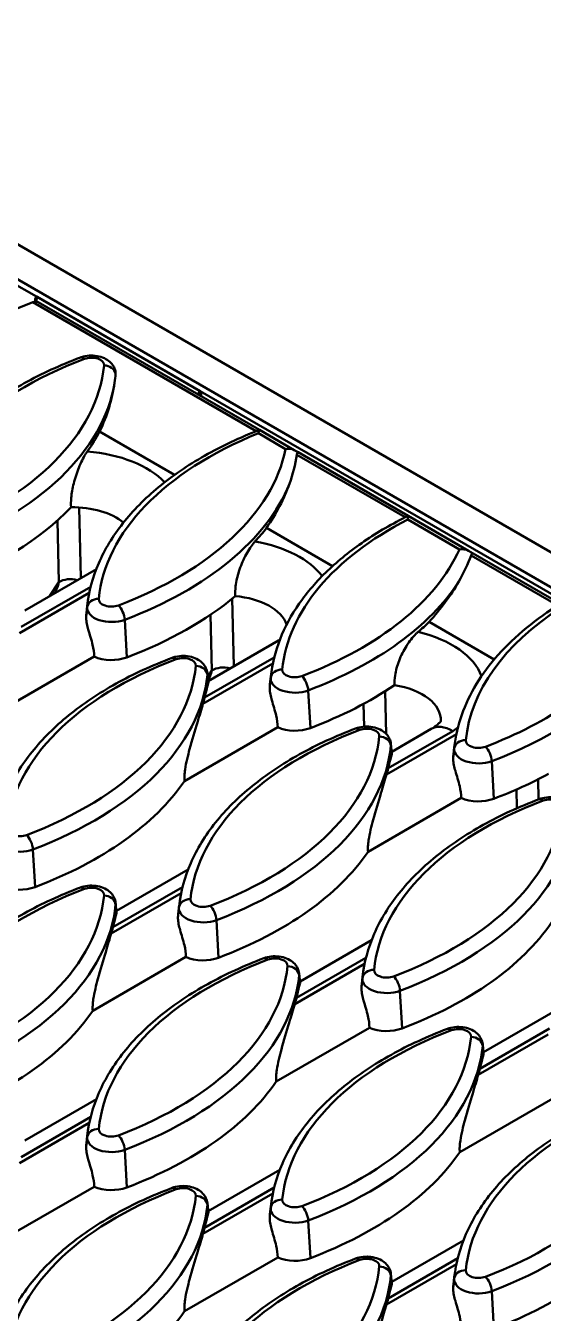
# Model space of a CAD drawing. Header units: millimetres. Extents: x 0 to 2219, y -32 to 1188.
# Drawn here: x 128.3 to 154.9, y 251.3 to 317.5 of the extents above; entities that cross this region are included whole.
import ezdxf

# ---------------------------------------------------------------- set-up
doc = ezdxf.new("R2010")
doc.units = ezdxf.units.MM
doc.header["$LTSCALE"] = 2
doc.layers.add('Sichtbar (ISO)', color=7, linetype='Continuous', lineweight=50)
doc.layers.add('Sichtbar schmal (ISO)', color=7, linetype='Continuous', lineweight=50)

msp = doc.modelspace()

# ---------------------------------------------------------------- linework, layer by layer
at = {"layer": 'Sichtbar (ISO)'}
for p, q in [((249.8683, 235.802), (108.4469, 317.4516)), ((128.854, 303.5467), (137.2544, 298.6967)), ((137.2199, 298.7125), (128.8815, 303.5267)), ((128.6677, 303.2561), (126.4934, 302.3941)), ((128.788, 303.4072), (128.7669, 303.2837)), ((128.9407, 303.2592), (140.3032, 296.699)), ((135.9471, 294.3892), (132.098, 296.6115)), ((142.0966, 295.6636), (140.3032, 296.699)), ((142.2953, 295.5489), (142.0966, 295.6636)), ((142.2953, 295.5489), (147.945, 292.287)), ((151.0535, 290.4923), (147.945, 292.287)), ((144.0621, 289.704), (140.6685, 291.6633)), ((151.2881, 290.3569), (151.0535, 290.4923)), ((151.2881, 290.3569), (155.7662, 287.7715)), ((128.2495, 287.4337), (131.9286, 289.5579)), ((131.4637, 287.664), (131.4219, 287.2751)), ((152.3637, 284.9111), (149.0224, 286.8402)), ((137.6776, 283.8049), (141.2804, 285.8849)), ((127.0287, 282.2941), (131.8175, 285.0589)), ((137.6343, 284.208), (137.6847, 283.7389)), ((140.8917, 284.0352), (140.85, 283.6462)), ((136.4568, 278.6653), (141.2456, 281.4301)), ((147.1057, 280.176), (149.1371, 281.3489)), ((147.0624, 280.5791), (147.1128, 280.11)), ((150.3198, 280.4063), (150.2781, 280.0173)), ((145.8849, 275.0364), (150.6737, 277.8012)), ((132.9635, 272.011), (136.6427, 274.1352)), ((132.9203, 272.4141), (132.9706, 271.945)), ((136.1777, 272.2413), (136.1359, 271.8524)), ((142.3916, 268.3822), (146.0708, 270.5063)), ((131.7428, 266.8714), (136.5315, 269.6362)), ((142.3483, 268.7853), (142.3987, 268.3162)), ((145.6058, 268.6124), (145.564, 268.2235)), ((151.8197, 264.7533), (155.4988, 266.8774)), ((141.1709, 263.2426), (145.9596, 266.0073)), ((151.7764, 265.1564), (151.8268, 264.6873)), ((128.2495, 260.2172), (131.9286, 262.3413)), ((150.599, 259.6137), (155.3877, 262.3785)), ((131.4637, 260.4475), (131.4219, 260.0585)), ((137.6776, 256.5883), (141.3567, 258.7125)), ((127.0287, 255.0776), (131.8175, 257.8424)), ((137.6343, 256.9914), (137.6847, 256.5223)), ((140.8917, 256.8186), (140.85, 256.4296)), ((147.1057, 252.9594), (150.7848, 255.0836)), ((136.4568, 251.4487), (141.2456, 254.2135)), ((147.0624, 253.3625), (147.1128, 252.8935)), ((150.3198, 253.1897), (150.2781, 252.8008))]:
    msp.add_line(p, q, dxfattribs=at)
for centre, major_axis, ratio, start_param, end_param in [((128.9201, 302.9928), (-0.0601, 0.5551), 0.2405103, 0.0454619, 0.7021953), ((129.0264, 303.6148), (-0.2027, -0.0086), 0.5916926, 0.5303646, 0.7499196), ((128.669, 302.9542), (0.3175, 0.2669), 0.6322501, 0.225603, 1.0859286), ((112.9713, 299.3503), (-19.953, -1.4045), 0.6188024, 2.8061042, 3.0096865), ((137.3724, 298.7962), (-0.2083, -0.0079), 0.5609323, 0.7280661, 0.9476211), ((137.1884, 298.2191), (0.0141, 0.5142), 0.2834134, 5.114808, 5.9113908), ((113.0641, 299.9837), (19.91, 0), 0.5773503, 5.89143, 5.9854441), ((127.8456, 295.818), (14.4333, 1.1495), 0.688854, 5.978372, 6.1289487), ((122.3995, 295.8577), (-19.9384, -1.4035), 0.6188024, 2.6837761, 2.8725077), ((113.0641, 298.3507), (-20.085, 0), 0.5773503, 2.1505075, 2.6352507), ((130.7117, 290.8799), (3.2, 0), 0.5773503, 0.6152651, 1.5966882), ((122.4922, 296.3548), (-19.91, 0), 0.5773503, 2.6535477, 2.7211887), ((138.5938, 291.4542), (12.9143, 2.3285), 0.6955785, 5.7517842, 5.9004544), ((131.8276, 292.365), (-19.9238, -1.4024), 0.6188024, 2.5668764, 2.7461181), ((122.4922, 294.7218), (-20.085, 0), 0.5773503, 2.1505075, 2.5410656), ((138.5684, 286.3438), (3.2, 0), 0.5773503, 0.1980753, 1.4156219), ((131.9202, 292.7259), (-19.91, 0), 0.5773503, 2.5508831, 2.604055), ((132.7028, 285.7183), (-1.445, 0), 0.5773503, 0.9113221, 2.1505075), ((117.7781, 284.561), (19.91, 0), 0.5773503, 6.1148977, 6.1429316), ((131.9202, 291.0929), (-20.085, 0), 0.5773503, 2.1505075, 2.4383975), ((146.4252, 281.8077), (3.2, 0), 0.5773503, 6.2481417, 7.5963063), ((142.1309, 282.0894), (-1.445, 0), 0.5773503, 0.9113221, 2.1505075), ((127.2062, 280.9321), (19.91, 0), 0.5773503, 6.1148977, 6.1429316), ((141.3483, 287.4641), (-20.085, 0), 0.5773503, 2.1505075, 2.3293755), ((117.7781, 282.928), (20.085, 0), 0.5773503, 5.2921002, 5.9067594), ((151.559, 278.4605), (-1.445, 0), 0.5773503, 0.9113221, 2.1505075), ((127.2062, 279.2991), (20.085, 0), 0.5773503, 5.2921002, 5.9067594), ((127.9888, 273.9244), (-1.445, 0), 0.5773503, 0.9113221, 2.1505075), ((113.0641, 272.7671), (19.91, 0), 0.5773503, 6.1148977, 6.1429316), ((136.6343, 275.6702), (20.085, 0), 0.5773503, 5.2921002, 5.9067594), ((137.4169, 270.2955), (-1.445, 0), 0.5773503, 0.9113221, 2.1505075), ((122.4922, 269.1382), (19.91, 0), 0.5773503, 6.1148977, 6.1429316), ((113.0641, 271.1341), (20.085, 0), 0.5773503, 5.2921002, 5.9067594), ((146.845, 266.6667), (-1.445, 0), 0.5773503, 0.9113221, 2.1505075), ((131.9202, 265.5094), (19.91, 0), 0.5773503, 6.1148977, 6.1429316), ((122.4922, 267.5053), (20.085, 0), 0.5773503, 5.2921002, 5.9067594), ((131.9202, 263.8764), (20.085, 0), 0.5773503, 5.2921002, 5.9067594), ((132.7028, 258.5017), (-1.445, 0), 0.5773503, 0.9113221, 2.1505075), ((141.3483, 260.2475), (20.085, 0), 0.5773503, 5.2921002, 5.9067594), ((117.7781, 257.3444), (19.91, 0), 0.5773503, 6.1148977, 6.1429316), ((142.1309, 254.8728), (-1.445, 0), 0.5773503, 0.9113221, 2.1505075), ((127.2062, 253.7155), (19.91, 0), 0.5773503, 6.1148977, 6.1429316), ((117.7781, 255.7114), (20.085, 0), 0.5773503, 5.3071144, 5.9067594)]:
    msp.add_ellipse(centre, major_axis=major_axis, ratio=ratio, start_param=start_param, end_param=end_param, dxfattribs=at)
for points, knots in [([(131.1064, 300.4187), (130.0816, 300.0313), (129.1166, 299.5878), (127.3383, 298.6011), (126.525, 298.0579), (125.0777, 296.886), (124.4438, 296.2573), (123.3802, 294.931), (122.9506, 294.2331), (122.3185, 292.7901), (122.1163, 292.045), (122.0356, 291.2929)], [2.93590568, 2.93590568, 2.93590568, 2.93590568, 3.12174204, 3.12174204, 3.30757839, 3.30757839, 3.49341475, 3.49341475, 3.67925111, 3.67925111, 3.86508746, 3.86508746, 3.86508746, 3.86508746]), ([(132.9056, 299.7205), (132.8852, 299.8126), (132.8495, 299.8978), (132.7533, 300.0596), (132.69, 300.1322), (132.535, 300.2715), (132.4402, 300.3304), (132.2203, 300.4343), (132.0931, 300.4718), (131.831, 300.5172), (131.6959, 300.5239), (131.4275, 300.5063), (131.2943, 300.482), (131.1454, 300.433), (131.1259, 300.4261), (131.1064, 300.4187)], [0.9123474, 0.9123474, 0.9123474, 0.9123474, 1.1161649, 1.1161649, 1.3564607, 1.3564607, 1.6704401, 1.6704401, 2.0649889, 2.0649889, 2.4697005, 2.4697005, 2.8744122, 2.8744122, 2.9359057, 2.9359057, 2.9359057, 2.9359057]), ([(132.9155, 299.5801), (132.9165, 299.5947), (132.9171, 299.609), (132.9165, 299.6543), (132.9122, 299.6872), (132.9045, 299.7203)], [0.677232322, 0.677232322, 0.677232322, 0.677232322, 0.69410003, 0.69410003, 0.731972268, 0.731972268, 0.731972268, 0.731972268]), ([(140.2989, 296.6994), (139.299, 296.3095), (138.3584, 295.8657), (136.6259, 294.8821), (135.834, 294.3424), (134.4254, 293.1808), (133.8087, 292.559), (132.7739, 291.2489), (132.3559, 290.5605), (131.7404, 289.1383), (131.5432, 288.4045), (131.4637, 287.664)], [2.95021188, 2.95021188, 2.95021188, 2.95021188, 3.133187, 3.133187, 3.31616211, 3.31616211, 3.49913723, 3.49913723, 3.68211235, 3.68211235, 3.86508746, 3.86508746, 3.86508746, 3.86508746]), ([(140.2526, 296.5254), (140.2526, 296.5259), (140.2527, 296.5265), (140.2594, 296.5699), (140.266, 296.6062), (140.2791, 296.6615), (140.2855, 296.6811), (140.2956, 296.6984), (140.2995, 296.7012), (140.3032, 296.699)], [-0.00071469, -0.00071469, -0.00071469, -0.00071469, 0, 0, 0.05614574, 0.05614574, 0.11035606, 0.11035606, 0.14665166, 0.14665166, 0.14665166, 0.14665166]), ([(131.4657, 295.5947), (131.4349, 295.5518), (131.404, 295.5054), (131.2529, 295.263), (131.1339, 295.0245), (130.9256, 294.5072), (130.8354, 294.2338), (130.7045, 293.7048), (130.6596, 293.4532), (130.6233, 293.0399), (130.6202, 292.8783), (130.6289, 292.7268)], [-2.65513622, -2.65513622, -2.65513622, -2.65513622, -2.59456927, -2.59456927, -2.3592991, -2.3592991, -2.14087091, -2.14087091, -1.94945056, -1.94945056, -1.81650424, -1.81650424, -1.81650424, -1.81650424]), ([(142.0966, 295.6636), (142.0497, 295.6907), (141.9963, 295.7099), (141.8946, 295.7299), (141.8483, 295.7338), (141.7529, 295.7326), (141.7038, 295.7274), (141.6539, 295.7175), (141.6531, 295.7173), (141.6524, 295.7172)], [0.37004796, 0.37004796, 0.37004796, 0.37004796, 0.42048226, 0.42048226, 0.4590929, 0.4590929, 0.49811289, 0.49811289, 0.49872151, 0.49872151, 0.49872151, 0.49872151]), ([(142.2293, 295.4264), (142.2298, 295.4297), (142.2303, 295.433), (142.2312, 295.4389), (142.2316, 295.4414), (142.2323, 295.4456), (142.2326, 295.4472), (142.2332, 295.4503), (142.2335, 295.4517), (142.2341, 295.4551), (142.2345, 295.457), (142.2357, 295.4628), (142.2366, 295.4668), (142.244, 295.4972), (142.2524, 295.5183), (142.2691, 295.5426), (142.2767, 295.5488), (142.288, 295.5514), (142.2919, 295.5509), (142.2953, 295.5489)], [-0.37723627, -0.37723627, -0.37723627, -0.37723627, -0.37317926, -0.37317926, -0.3699298, -0.3699298, -0.36785471, -0.36785471, -0.3659181, -0.3659181, -0.36339902, -0.36339902, -0.35792657, -0.35792657, -0.31960397, -0.31960397, -0.29070642, -0.29070642, -0.27414611, -0.27414611, -0.27414611, -0.27414611]), ([(147.9442, 292.2871), (147.1372, 291.8889), (146.3831, 291.4521), (144.9994, 290.51), (144.3698, 290.0047), (143.252, 288.9353), (142.7638, 288.3711), (141.9442, 287.1953), (141.6129, 286.5836), (141.1214, 285.328), (140.9614, 284.6841), (140.8917, 284.0352)], [3.06331948, 3.06331948, 3.06331948, 3.06331948, 3.22367308, 3.22367308, 3.38402667, 3.38402667, 3.54438027, 3.54438027, 3.70473387, 3.70473387, 3.86508746, 3.86508746, 3.86508746, 3.86508746]), ([(147.9251, 292.0956), (147.9251, 292.0962), (147.9251, 292.0968), (147.9276, 292.1453), (147.9302, 292.1859), (147.9356, 292.2471), (147.9383, 292.2688), (147.9424, 292.2851), (147.9437, 292.2878), (147.945, 292.287)], [-0.00075249, -0.00075249, -0.00075249, -0.00075249, 0, 0, 0.06249259, 0.06249259, 0.1222276, 0.1222276, 0.15329503, 0.15329503, 0.15329503, 0.15329503]), ([(140.0777, 290.9648), (140.047, 290.9314), (140.0162, 290.8957), (139.8427, 290.6823), (139.7018, 290.4623), (139.4508, 289.973), (139.3408, 289.7089), (139.1749, 289.1829), (139.1161, 288.9258), (139.0634, 288.4983), (139.056, 288.3288), (139.063, 288.1691)], [-2.63741723, -2.63741723, -2.63741723, -2.63741723, -2.5881975, -2.5881975, -2.360308, -2.360308, -2.14360209, -2.14360209, -1.94586347, -1.94586347, -1.80675823, -1.80675823, -1.80675823, -1.80675823]), ([(151.0535, 290.4923), (151.0077, 290.5188), (150.9561, 290.5387), (150.8522, 290.5637), (150.8009, 290.5703), (150.6948, 290.5735), (150.64, 290.57), (150.5844, 290.5615), (150.5836, 290.5613), (150.5828, 290.5612)], [0.37614005, 0.37614005, 0.37614005, 0.37614005, 0.42365803, 0.42365803, 0.46560045, 0.46560045, 0.50818732, 0.50818732, 0.50881868, 0.50881868, 0.50881868, 0.50881868]), ([(151.1786, 290.2595), (151.18, 290.2633), (151.1814, 290.2671), (151.1836, 290.2727), (151.1844, 290.2745), (151.1857, 290.2776), (151.1862, 290.2789), (151.1872, 290.2813), (151.1878, 290.2825), (151.1889, 290.2851), (151.1896, 290.2865), (151.1918, 290.2913), (151.1934, 290.2946), (151.2083, 290.3235), (151.2237, 290.3422), (151.2507, 290.3596), (151.2617, 290.3627), (151.2777, 290.3615), (151.2831, 290.3598), (151.2881, 290.3569)], [-0.369997275, -0.369997275, -0.369997275, -0.369997275, -0.365252961, -0.365252961, -0.362832211, -0.362832211, -0.361171136, -0.361171136, -0.359550138, -0.359550138, -0.357605871, -0.357605871, -0.352805524, -0.352805524, -0.314503403, -0.314503403, -0.288599258, -0.288599258, -0.273960631, -0.273960631, -0.273960631, -0.273960631]), ([(155.7662, 287.7715), (155.1389, 287.3843), (154.5557, 286.9707), (153.4887, 286.0967), (153.0049, 285.6363), (152.1468, 284.6752), (151.7726, 284.1745), (151.1434, 283.1408), (150.8884, 282.6077), (150.5066, 281.5197), (150.3798, 280.9648), (150.3198, 280.4063)], [3.17500796, 3.17500796, 3.17500796, 3.17500796, 3.31302386, 3.31302386, 3.45103976, 3.45103976, 3.58905566, 3.58905566, 3.72707156, 3.72707156, 3.86508746, 3.86508746, 3.86508746, 3.86508746]), ([(131.8175, 285.0589), (131.8142, 285.247), (131.7866, 285.4512), (131.6783, 285.923), (131.5872, 286.1936), (131.4885, 286.5437), (131.4615, 286.6479), (131.4217, 286.8505), (131.4095, 286.949), (131.4057, 287.0835), (131.4073, 287.1309), (131.4118, 287.1774)], [0.04336489, 0.04336489, 0.04336489, 0.04336489, 0.19996601, 0.19996601, 0.39993202, 0.39993202, 0.47560066, 0.47560066, 0.55126929, 0.55126929, 0.59299387, 0.59299387, 0.59299387, 0.59299387]), ([(131.4118, 287.1774), (131.4141, 287.2012), (131.4166, 287.2247), (131.42, 287.2571), (131.4209, 287.2661), (131.4219, 287.2751)], [0.709582647, 0.709582647, 0.709582647, 0.709582647, 0.73010989, 0.73010989, 0.738013886, 0.738013886, 0.738013886, 0.738013886]), ([(148.4564, 286.3238), (148.4199, 286.2924), (148.3834, 286.2587), (148.1774, 286.0565), (148.0106, 285.8456), (147.7135, 285.3725), (147.5832, 285.1155), (147.3851, 284.6004), (147.314, 284.3471), (147.2469, 283.9232), (147.2355, 283.7542), (147.2407, 283.5942)], [-2.63744717, -2.63744717, -2.63744717, -2.63744717, -2.58820798, -2.58820798, -2.36030601, -2.36030601, -2.14359689, -2.14359689, -1.94586937, -1.94586937, -1.80677467, -1.80677467, -1.80677467, -1.80677467]), ([(135.8204, 284.996), (134.7956, 284.6086), (133.8307, 284.1651), (132.0524, 283.1784), (131.239, 282.6352), (129.7918, 281.4633), (129.1579, 280.8346), (128.0943, 279.5083), (127.6647, 278.8104), (127.0325, 277.3674), (126.8304, 276.6223), (126.7496, 275.8702)], [2.93590568, 2.93590568, 2.93590568, 2.93590568, 3.12174204, 3.12174204, 3.30757839, 3.30757839, 3.49341475, 3.49341475, 3.67925111, 3.67925111, 3.86508746, 3.86508746, 3.86508746, 3.86508746]), ([(137.6343, 284.208), (137.6243, 284.3008), (137.5983, 284.39), (137.5203, 284.5586), (137.4662, 284.6355), (137.3317, 284.7828), (137.2482, 284.8466), (137.0492, 284.9649), (136.9312, 285.011), (136.6779, 285.0776), (136.5417, 285.0947), (136.27, 285.0973), (136.1346, 285.083), (135.9409, 285.0369), (135.8802, 285.0186), (135.8204, 284.996)], [0.8473015, 0.8473015, 0.8473015, 0.8473015, 1.0461813, 1.0461813, 1.2705319, 1.2705319, 1.5560441, 1.5560441, 1.9290652, 1.9290652, 2.3395873, 2.3395873, 2.7469542, 2.7469542, 2.9359057, 2.9359057, 2.9359057, 2.9359057]), ([(137.6798, 283.6999), (137.6774, 283.6918), (137.675, 283.6834), (137.6336, 283.538), (137.5832, 283.326), (137.5158, 283.049), (137.5044, 283.0024), (137.4926, 282.954)], [0.70958265, 0.70958265, 0.70958265, 0.70958265, 0.73010989, 0.73010989, 1.0546565, 1.0546565, 1.11670002, 1.11670002, 1.11670002, 1.11670002]), ([(140.8398, 283.5486), (140.8422, 283.5723), (140.8447, 283.5959), (140.8481, 283.6283), (140.849, 283.6372), (140.85, 283.6462)], [0.709582647, 0.709582647, 0.709582647, 0.709582647, 0.73010989, 0.73010989, 0.738013886, 0.738013886, 0.738013886, 0.738013886]), ([(141.2456, 281.4301), (141.2422, 281.6181), (141.2147, 281.8224), (141.1063, 282.2941), (141.0153, 282.5648), (140.9166, 282.9148), (140.8896, 283.019), (140.8498, 283.2216), (140.8376, 283.3201), (140.8338, 283.4547), (140.8354, 283.502), (140.8398, 283.5486)], [0.04336489, 0.04336489, 0.04336489, 0.04336489, 0.19996601, 0.19996601, 0.39993202, 0.39993202, 0.47560066, 0.47560066, 0.55126929, 0.55126929, 0.59299387, 0.59299387, 0.59299387, 0.59299387]), ([(137.4068, 282.6356), (137.3273, 282.3663), (137.231, 282.041), (136.9947, 281.2551), (136.8497, 280.7831), (136.6357, 279.9948), (136.5385, 279.6092), (136.4729, 279.1622), (136.4602, 279.0497), (136.4491, 278.8425), (136.45, 278.7472), (136.4568, 278.6653)], [-1.1741314, -1.1741314, -1.1741314, -1.1741314, -0.8282199, -0.8282199, -0.4165788, -0.4165788, -0.1554996, -0.1554996, -0.0777498, -0.0777498, -0.0059838, -0.0059838, -0.0059838, -0.0059838]), ([(149.1371, 281.3489), (149.241, 281.4088), (149.3287, 281.4683), (149.4698, 281.5774), (149.5231, 281.627), (149.5978, 281.7065), (149.6191, 281.7362), (149.6348, 281.7607), (149.6369, 281.7652), (149.6369, 281.7652)], [0, 0, 0, 0, 0.14416071, 0.14416071, 0.28832141, 0.28832141, 0.43248212, 0.43248212, 0.51332613, 0.51332613, 0.51332613, 0.51332613]), ([(145.2485, 281.3671), (144.2237, 280.9797), (143.2588, 280.5362), (141.4805, 279.5495), (140.6671, 279.0063), (139.2199, 277.8344), (138.5859, 277.2058), (137.5224, 275.8794), (137.0928, 275.1815), (136.4606, 273.7386), (136.2584, 272.9934), (136.1777, 272.2413)], [2.93590568, 2.93590568, 2.93590568, 2.93590568, 3.12174204, 3.12174204, 3.30757839, 3.30757839, 3.49341475, 3.49341475, 3.67925111, 3.67925111, 3.86508746, 3.86508746, 3.86508746, 3.86508746]), ([(147.0624, 280.5791), (147.0524, 280.6719), (147.0263, 280.7611), (146.9484, 280.9297), (146.8943, 281.0066), (146.7598, 281.154), (146.6763, 281.2178), (146.4773, 281.336), (146.3593, 281.3821), (146.106, 281.4487), (145.9698, 281.4658), (145.6981, 281.4684), (145.5627, 281.4541), (145.369, 281.408), (145.3083, 281.3897), (145.2485, 281.3671)], [0.8473015, 0.8473015, 0.8473015, 0.8473015, 1.0461813, 1.0461813, 1.2705319, 1.2705319, 1.5560441, 1.5560441, 1.9290652, 1.9290652, 2.3395873, 2.3395873, 2.7469542, 2.7469542, 2.9359057, 2.9359057, 2.9359057, 2.9359057]), ([(147.1079, 280.071), (147.1055, 280.0629), (147.1031, 280.0546), (147.0617, 279.9092), (147.0113, 279.6971), (146.9439, 279.4201), (146.9325, 279.3735), (146.9207, 279.3251)], [0.70958265, 0.70958265, 0.70958265, 0.70958265, 0.73010989, 0.73010989, 1.0546565, 1.0546565, 1.11670002, 1.11670002, 1.11670002, 1.11670002]), ([(150.6737, 277.8012), (150.6703, 277.9893), (150.6428, 278.1935), (150.5344, 278.6652), (150.4434, 278.9359), (150.3447, 279.286), (150.3177, 279.3902), (150.2779, 279.5927), (150.2656, 279.6912), (150.2619, 279.8258), (150.2635, 279.8732), (150.2679, 279.9197)], [0.04336489, 0.04336489, 0.04336489, 0.04336489, 0.19996601, 0.19996601, 0.39993202, 0.39993202, 0.47560066, 0.47560066, 0.55126929, 0.55126929, 0.59299387, 0.59299387, 0.59299387, 0.59299387]), ([(150.2679, 279.9197), (150.2703, 279.9434), (150.2727, 279.967), (150.2762, 279.9994), (150.2771, 280.0084), (150.2781, 280.0173)], [0.709582647, 0.709582647, 0.709582647, 0.709582647, 0.73010989, 0.73010989, 0.738013886, 0.738013886, 0.738013886, 0.738013886]), ([(146.8349, 279.0067), (146.7554, 278.7374), (146.6591, 278.4122), (146.4228, 277.6262), (146.2778, 277.1543), (146.0638, 276.3659), (145.9666, 275.9803), (145.901, 275.5333), (145.8883, 275.4208), (145.8772, 275.2136), (145.8781, 275.1183), (145.8849, 275.0364)], [-1.1741314, -1.1741314, -1.1741314, -1.1741314, -0.8282199, -0.8282199, -0.4165788, -0.4165788, -0.1554996, -0.1554996, -0.0777498, -0.0777498, -0.0059838, -0.0059838, -0.0059838, -0.0059838]), ([(154.6766, 277.7383), (153.6518, 277.3509), (152.6869, 276.9074), (150.9086, 275.9206), (150.0952, 275.3774), (148.648, 274.2056), (148.014, 273.5769), (146.9505, 272.2505), (146.5209, 271.5526), (145.8887, 270.1097), (145.6865, 269.3645), (145.6058, 268.6124)], [2.93590568, 2.93590568, 2.93590568, 2.93590568, 3.12174204, 3.12174204, 3.30757839, 3.30757839, 3.49341475, 3.49341475, 3.67925111, 3.67925111, 3.86508746, 3.86508746, 3.86508746, 3.86508746]), ([(156.4905, 276.9502), (156.4805, 277.043), (156.4544, 277.1322), (156.3765, 277.3009), (156.3224, 277.3777), (156.1879, 277.5251), (156.1044, 277.5889), (155.9054, 277.7072), (155.7874, 277.7532), (155.534, 277.8198), (155.3979, 277.837), (155.1262, 277.8396), (154.9908, 277.8252), (154.7971, 277.7792), (154.7364, 277.7609), (154.6766, 277.7383)], [0.8473015, 0.8473015, 0.8473015, 0.8473015, 1.0461813, 1.0461813, 1.2705319, 1.2705319, 1.5560441, 1.5560441, 1.9290652, 1.9290652, 2.3395873, 2.3395873, 2.7469542, 2.7469542, 2.9359057, 2.9359057, 2.9359057, 2.9359057]), ([(131.1064, 273.2022), (130.0816, 272.8148), (129.1166, 272.3713), (127.3383, 271.3845), (126.525, 270.8413), (125.0777, 269.6695), (124.4438, 269.0408), (123.3802, 267.7144), (122.9506, 267.0165), (122.3185, 265.5736), (122.1163, 264.8284), (122.0356, 264.0763)], [2.93590568, 2.93590568, 2.93590568, 2.93590568, 3.12174204, 3.12174204, 3.30757839, 3.30757839, 3.49341475, 3.49341475, 3.67925111, 3.67925111, 3.86508746, 3.86508746, 3.86508746, 3.86508746]), ([(132.9203, 272.4141), (132.9103, 272.507), (132.8842, 272.5962), (132.8063, 272.7648), (132.7522, 272.8417), (132.6177, 272.989), (132.5341, 273.0528), (132.3352, 273.1711), (132.2172, 273.2171), (131.9638, 273.2837), (131.8276, 273.3009), (131.556, 273.3035), (131.4205, 273.2891), (131.2269, 273.2431), (131.1662, 273.2248), (131.1064, 273.2022)], [0.8473015, 0.8473015, 0.8473015, 0.8473015, 1.0461813, 1.0461813, 1.2705319, 1.2705319, 1.5560441, 1.5560441, 1.9290652, 1.9290652, 2.3395873, 2.3395873, 2.7469542, 2.7469542, 2.9359057, 2.9359057, 2.9359057, 2.9359057]), ([(132.9658, 271.906), (132.9634, 271.898), (132.961, 271.8896), (132.9195, 271.7442), (132.8692, 271.5322), (132.8017, 271.2551), (132.7904, 271.2086), (132.7786, 271.1602)], [0.70958265, 0.70958265, 0.70958265, 0.70958265, 0.73010989, 0.73010989, 1.0546565, 1.0546565, 1.11670002, 1.11670002, 1.11670002, 1.11670002]), ([(136.5315, 269.6362), (136.5282, 269.8243), (136.5007, 270.0285), (136.3923, 270.5003), (136.3012, 270.7709), (136.2026, 271.121), (136.1755, 271.2252), (136.1358, 271.4278), (136.1235, 271.5262), (136.1198, 271.6608), (136.1214, 271.7082), (136.1258, 271.7547)], [0.04336489, 0.04336489, 0.04336489, 0.04336489, 0.19996601, 0.19996601, 0.39993202, 0.39993202, 0.47560066, 0.47560066, 0.55126929, 0.55126929, 0.59299387, 0.59299387, 0.59299387, 0.59299387]), ([(136.1258, 271.7547), (136.1282, 271.7784), (136.1306, 271.802), (136.134, 271.8344), (136.135, 271.8434), (136.1359, 271.8524)], [0.709582647, 0.709582647, 0.709582647, 0.709582647, 0.73010989, 0.73010989, 0.738013886, 0.738013886, 0.738013886, 0.738013886]), ([(132.6928, 270.8418), (132.6133, 270.5724), (132.5169, 270.2472), (132.2807, 269.4613), (132.1357, 268.9893), (131.9216, 268.201), (131.8244, 267.8154), (131.7589, 267.3684), (131.7461, 267.2559), (131.7351, 267.0486), (131.736, 266.9533), (131.7428, 266.8714)], [-1.1741314, -1.1741314, -1.1741314, -1.1741314, -0.8282199, -0.8282199, -0.4165788, -0.4165788, -0.1554996, -0.1554996, -0.0777498, -0.0777498, -0.0059838, -0.0059838, -0.0059838, -0.0059838]), ([(140.5345, 269.5733), (139.5097, 269.1859), (138.5447, 268.7424), (136.7664, 267.7557), (135.9531, 267.2124), (134.5058, 266.0406), (133.8719, 265.4119), (132.8083, 264.0855), (132.3787, 263.3877), (131.7466, 261.9447), (131.5444, 261.1996), (131.4637, 260.4475)], [2.93590568, 2.93590568, 2.93590568, 2.93590568, 3.12174204, 3.12174204, 3.30757839, 3.30757839, 3.49341475, 3.49341475, 3.67925111, 3.67925111, 3.86508746, 3.86508746, 3.86508746, 3.86508746]), ([(142.3483, 268.7853), (142.3384, 268.8781), (142.3123, 268.9673), (142.2344, 269.1359), (142.1803, 269.2128), (142.0458, 269.3601), (141.9622, 269.4239), (141.7633, 269.5422), (141.6453, 269.5883), (141.3919, 269.6548), (141.2557, 269.672), (140.984, 269.6746), (140.8486, 269.6603), (140.655, 269.6142), (140.5943, 269.5959), (140.5345, 269.5733)], [0.8473015, 0.8473015, 0.8473015, 0.8473015, 1.0461813, 1.0461813, 1.2705319, 1.2705319, 1.5560441, 1.5560441, 1.9290652, 1.9290652, 2.3395873, 2.3395873, 2.7469542, 2.7469542, 2.9359057, 2.9359057, 2.9359057, 2.9359057]), ([(142.3939, 268.2771), (142.3915, 268.2691), (142.3891, 268.2607), (142.3476, 268.1153), (142.2973, 267.9033), (142.2298, 267.6262), (142.2185, 267.5797), (142.2066, 267.5313)], [0.70958265, 0.70958265, 0.70958265, 0.70958265, 0.73010989, 0.73010989, 1.0546565, 1.0546565, 1.11670002, 1.11670002, 1.11670002, 1.11670002]), ([(145.9596, 266.0073), (145.9563, 266.1954), (145.9287, 266.3996), (145.8204, 266.8714), (145.7293, 267.1421), (145.6307, 267.4921), (145.6036, 267.5963), (145.5639, 267.7989), (145.5516, 267.8974), (145.5478, 268.032), (145.5494, 268.0793), (145.5539, 268.1259)], [0.04336489, 0.04336489, 0.04336489, 0.04336489, 0.19996601, 0.19996601, 0.39993202, 0.39993202, 0.47560066, 0.47560066, 0.55126929, 0.55126929, 0.59299387, 0.59299387, 0.59299387, 0.59299387]), ([(145.5539, 268.1259), (145.5563, 268.1496), (145.5587, 268.1731), (145.5621, 268.2055), (145.5631, 268.2145), (145.564, 268.2235)], [0.709582647, 0.709582647, 0.709582647, 0.709582647, 0.73010989, 0.73010989, 0.738013886, 0.738013886, 0.738013886, 0.738013886]), ([(142.1209, 267.2129), (142.0414, 266.9436), (141.945, 266.6183), (141.7087, 265.8324), (141.5637, 265.3604), (141.3497, 264.5721), (141.2525, 264.1865), (141.187, 263.7395), (141.1742, 263.627), (141.1632, 263.4197), (141.1641, 263.3245), (141.1709, 263.2426)], [-1.1741314, -1.1741314, -1.1741314, -1.1741314, -0.8282199, -0.8282199, -0.4165788, -0.4165788, -0.1554996, -0.1554996, -0.0777498, -0.0777498, -0.0059838, -0.0059838, -0.0059838, -0.0059838]), ([(149.9626, 265.9444), (148.9378, 265.557), (147.9728, 265.1135), (146.1945, 264.1268), (145.3811, 263.5836), (143.9339, 262.4117), (143.3, 261.783), (142.2364, 260.4567), (141.8068, 259.7588), (141.1747, 258.3158), (140.9725, 257.5707), (140.8917, 256.8186)], [2.93590568, 2.93590568, 2.93590568, 2.93590568, 3.12174204, 3.12174204, 3.30757839, 3.30757839, 3.49341475, 3.49341475, 3.67925111, 3.67925111, 3.86508746, 3.86508746, 3.86508746, 3.86508746]), ([(151.7764, 265.1564), (151.7665, 265.2492), (151.7404, 265.3384), (151.6624, 265.507), (151.6084, 265.5839), (151.4738, 265.7312), (151.3903, 265.795), (151.1914, 265.9133), (151.0734, 265.9594), (150.82, 266.026), (150.6838, 266.0431), (150.4121, 266.0457), (150.2767, 266.0314), (150.0831, 265.9853), (150.0224, 265.967), (149.9626, 265.9444)], [0.8473015, 0.8473015, 0.8473015, 0.8473015, 1.0461813, 1.0461813, 1.2705319, 1.2705319, 1.5560441, 1.5560441, 1.9290652, 1.9290652, 2.3395873, 2.3395873, 2.7469542, 2.7469542, 2.9359057, 2.9359057, 2.9359057, 2.9359057]), ([(151.822, 264.6483), (151.8196, 264.6402), (151.8172, 264.6319), (151.7757, 264.4864), (151.7253, 264.2744), (151.6579, 263.9974), (151.6465, 263.9508), (151.6347, 263.9024)], [0.70958265, 0.70958265, 0.70958265, 0.70958265, 0.73010989, 0.73010989, 1.0546565, 1.0546565, 1.11670002, 1.11670002, 1.11670002, 1.11670002]), ([(151.549, 263.584), (151.4695, 263.3147), (151.3731, 262.9894), (151.1368, 262.2035), (150.9918, 261.7315), (150.7778, 260.9432), (150.6806, 260.5576), (150.6151, 260.1106), (150.6023, 259.9981), (150.5912, 259.7909), (150.5922, 259.6956), (150.599, 259.6137)], [-1.1741314, -1.1741314, -1.1741314, -1.1741314, -0.8282199, -0.8282199, -0.4165788, -0.4165788, -0.1554996, -0.1554996, -0.0777498, -0.0777498, -0.0059838, -0.0059838, -0.0059838, -0.0059838]), ([(159.3907, 262.3155), (158.3659, 261.9281), (157.4009, 261.4847), (155.6226, 260.4979), (154.8092, 259.9547), (153.362, 258.7828), (152.7281, 258.1542), (151.6645, 256.8278), (151.2349, 256.1299), (150.6028, 254.687), (150.4006, 253.9418), (150.3198, 253.1897)], [2.93590568, 2.93590568, 2.93590568, 2.93590568, 3.12174204, 3.12174204, 3.30757839, 3.30757839, 3.49341475, 3.49341475, 3.67925111, 3.67925111, 3.86508746, 3.86508746, 3.86508746, 3.86508746]), ([(131.8175, 257.8424), (131.8142, 258.0305), (131.7866, 258.2347), (131.6783, 258.7064), (131.5872, 258.9771), (131.4885, 259.3272), (131.4615, 259.4314), (131.4217, 259.6339), (131.4095, 259.7324), (131.4057, 259.867), (131.4073, 259.9144), (131.4118, 259.9609)], [0.04336489, 0.04336489, 0.04336489, 0.04336489, 0.19996601, 0.19996601, 0.39993202, 0.39993202, 0.47560066, 0.47560066, 0.55126929, 0.55126929, 0.59299387, 0.59299387, 0.59299387, 0.59299387]), ([(131.4118, 259.9609), (131.4141, 259.9846), (131.4166, 260.0082), (131.42, 260.0406), (131.4209, 260.0496), (131.4219, 260.0585)], [0.709582647, 0.709582647, 0.709582647, 0.709582647, 0.73010989, 0.73010989, 0.738013886, 0.738013886, 0.738013886, 0.738013886]), ([(137.6343, 256.9914), (137.6243, 257.0842), (137.5983, 257.1734), (137.5203, 257.3421), (137.4662, 257.4189), (137.3317, 257.5663), (137.2482, 257.6301), (137.0492, 257.7484), (136.9312, 257.7944), (136.6779, 257.861), (136.5417, 257.8782), (136.27, 257.8808), (136.1346, 257.8664), (135.9409, 257.8204), (135.8802, 257.802), (135.8204, 257.7795)], [0.8473015, 0.8473015, 0.8473015, 0.8473015, 1.0461813, 1.0461813, 1.2705319, 1.2705319, 1.5560441, 1.5560441, 1.9290652, 1.9290652, 2.3395873, 2.3395873, 2.7469542, 2.7469542, 2.9359057, 2.9359057, 2.9359057, 2.9359057]), ([(135.8204, 257.7795), (134.7956, 257.3921), (133.8307, 256.9486), (132.0524, 255.9618), (131.239, 255.4186), (129.7918, 254.2467), (129.1579, 253.6181), (128.0943, 252.2917), (127.6647, 251.5938), (127.0325, 250.1509), (126.8304, 249.4057), (126.7496, 248.6536)], [2.93590568, 2.93590568, 2.93590568, 2.93590568, 3.12174204, 3.12174204, 3.30757839, 3.30757839, 3.49341475, 3.49341475, 3.67925111, 3.67925111, 3.86508746, 3.86508746, 3.86508746, 3.86508746]), ([(137.6798, 256.4833), (137.6774, 256.4752), (137.675, 256.4669), (137.6336, 256.3215), (137.5832, 256.1095), (137.5158, 255.8324), (137.5044, 255.7859), (137.4926, 255.7375)], [0.70958265, 0.70958265, 0.70958265, 0.70958265, 0.73010989, 0.73010989, 1.0546565, 1.0546565, 1.11670002, 1.11670002, 1.11670002, 1.11670002]), ([(141.2456, 254.2135), (141.2422, 254.4016), (141.2147, 254.6058), (141.1063, 255.0776), (141.0153, 255.3482), (140.9166, 255.6983), (140.8896, 255.8025), (140.8498, 256.0051), (140.8376, 256.1035), (140.8338, 256.2381), (140.8354, 256.2855), (140.8398, 256.332)], [0.04336489, 0.04336489, 0.04336489, 0.04336489, 0.19996601, 0.19996601, 0.39993202, 0.39993202, 0.47560066, 0.47560066, 0.55126929, 0.55126929, 0.59299387, 0.59299387, 0.59299387, 0.59299387]), ([(140.8398, 256.332), (140.8422, 256.3557), (140.8447, 256.3793), (140.8481, 256.4117), (140.849, 256.4207), (140.85, 256.4296)], [0.709582647, 0.709582647, 0.709582647, 0.709582647, 0.73010989, 0.73010989, 0.738013886, 0.738013886, 0.738013886, 0.738013886]), ([(137.4068, 255.4191), (137.3273, 255.1497), (137.231, 254.8245), (136.9947, 254.0386), (136.8497, 253.5666), (136.6357, 252.7783), (136.5385, 252.3927), (136.4729, 251.9457), (136.4602, 251.8331), (136.4491, 251.6259), (136.45, 251.5306), (136.4568, 251.4487)], [-1.1741314, -1.1741314, -1.1741314, -1.1741314, -0.8282199, -0.8282199, -0.4165788, -0.4165788, -0.1554996, -0.1554996, -0.0777498, -0.0777498, -0.0059838, -0.0059838, -0.0059838, -0.0059838]), ([(145.2485, 254.1506), (144.2237, 253.7632), (143.2588, 253.3197), (141.4805, 252.333), (140.6671, 251.7897), (139.2199, 250.6179), (138.5859, 249.9892), (137.5224, 248.6628), (137.0928, 247.965), (136.4606, 246.522), (136.2584, 245.7769), (136.1777, 245.0248)], [2.93590568, 2.93590568, 2.93590568, 2.93590568, 3.12174204, 3.12174204, 3.30757839, 3.30757839, 3.49341475, 3.49341475, 3.67925111, 3.67925111, 3.86508746, 3.86508746, 3.86508746, 3.86508746]), ([(147.0624, 253.3625), (147.0524, 253.4554), (147.0263, 253.5446), (146.9484, 253.7132), (146.8943, 253.7901), (146.7598, 253.9374), (146.6763, 254.0012), (146.4773, 254.1195), (146.3593, 254.1655), (146.106, 254.2321), (145.9698, 254.2493), (145.6981, 254.2519), (145.5627, 254.2376), (145.369, 254.1915), (145.3083, 254.1732), (145.2485, 254.1506)], [0.8473015, 0.8473015, 0.8473015, 0.8473015, 1.0461813, 1.0461813, 1.2705319, 1.2705319, 1.5560441, 1.5560441, 1.9290652, 1.9290652, 2.3395873, 2.3395873, 2.7469542, 2.7469542, 2.9359057, 2.9359057, 2.9359057, 2.9359057]), ([(147.1079, 252.8544), (147.1055, 252.8464), (147.1031, 252.838), (147.0617, 252.6926), (147.0113, 252.4806), (146.9439, 252.2035), (146.9325, 252.157), (146.9207, 252.1086)], [0.70958265, 0.70958265, 0.70958265, 0.70958265, 0.73010989, 0.73010989, 1.0546565, 1.0546565, 1.11670002, 1.11670002, 1.11670002, 1.11670002]), ([(150.6737, 250.5846), (150.6703, 250.7727), (150.6428, 250.9769), (150.5344, 251.4487), (150.4434, 251.7193), (150.3447, 252.0694), (150.3177, 252.1736), (150.2779, 252.3762), (150.2656, 252.4747), (150.2619, 252.6092), (150.2635, 252.6566), (150.2679, 252.7031)], [0.04336489, 0.04336489, 0.04336489, 0.04336489, 0.19996601, 0.19996601, 0.39993202, 0.39993202, 0.47560066, 0.47560066, 0.55126929, 0.55126929, 0.59299387, 0.59299387, 0.59299387, 0.59299387]), ([(150.2679, 252.7031), (150.2703, 252.7269), (150.2727, 252.7504), (150.2762, 252.7828), (150.2771, 252.7918), (150.2781, 252.8008)], [0.709582647, 0.709582647, 0.709582647, 0.709582647, 0.73010989, 0.73010989, 0.738013886, 0.738013886, 0.738013886, 0.738013886]), ([(146.8349, 251.7902), (146.7554, 251.5209), (146.6591, 251.1956), (146.4228, 250.4097), (146.2778, 249.9377), (146.0638, 249.1494), (145.9666, 248.7638), (145.901, 248.3168), (145.8883, 248.2043), (145.8772, 247.997), (145.8781, 247.9017), (145.8849, 247.8198)], [-1.1741314, -1.1741314, -1.1741314, -1.1741314, -0.8282199, -0.8282199, -0.4165788, -0.4165788, -0.1554996, -0.1554996, -0.0777498, -0.0777498, -0.0059838, -0.0059838, -0.0059838, -0.0059838])]:
    msp.add_open_spline(points, degree=3, knots=knots, dxfattribs=at)
for points in [[(132.8653, 299.1186), (132.8866, 299.2719), (132.9036, 299.4259), (132.9155, 299.5801)], [(141.2804, 285.8849), (141.3072, 285.9004), (141.3329, 285.9158), (141.3575, 285.9312)], [(137.6847, 283.7389), (137.6858, 283.7282), (137.6842, 283.715), (137.6798, 283.6999)], [(147.1128, 280.11), (147.1139, 280.0994), (147.1122, 280.0861), (147.1079, 280.071)], [(132.9706, 271.945), (132.9717, 271.9344), (132.9701, 271.9212), (132.9658, 271.906)], [(142.3987, 268.3162), (142.3998, 268.3055), (142.3982, 268.2923), (142.3939, 268.2771)], [(151.8268, 264.6873), (151.8279, 264.6767), (151.8263, 264.6634), (151.822, 264.6483)], [(137.6847, 256.5223), (137.6858, 256.5117), (137.6842, 256.4984), (137.6798, 256.4833)], [(147.1128, 252.8935), (147.1139, 252.8828), (147.1122, 252.8696), (147.1079, 252.8544)]]:
    msp.add_open_spline(points, degree=3, dxfattribs=at)
at = {"layer": 'Sichtbar schmal (ISO)'}
for p, q in [((248.3126, 234.9038), (106.8913, 316.5535)), ((127.4718, 304.3447), (128.854, 303.5467)), ((128.8406, 303.2875), (128.8815, 303.5267)), ((128.6677, 303.2561), (140.1357, 296.6351)), ((137.2199, 298.7125), (137.157, 298.5155)), ((137.2544, 298.6967), (172.5778, 278.3027)), ((140.2526, 296.5254), (141.6524, 295.7172)), ((142.2293, 295.4264), (147.7953, 292.2128)), ((131.0484, 292.7172), (131.1339, 289.0991)), ((130.0082, 288.8829), (129.9332, 292.0568)), ((147.9251, 292.0956), (150.5828, 290.5612)), ((151.1786, 290.2595), (155.6324, 287.6881)), ((131.5685, 288.337), (127.9787, 286.2645)), ((128.0645, 286.5829), (131.6388, 288.6465)), ((129.5384, 288.1779), (130.0082, 288.8829)), ((131.4569, 287.5976), (131.4118, 287.1774)), ((138.9084, 288.0407), (138.9906, 284.563)), ((133.3864, 286.9545), (133.4943, 285.0203)), ((137.865, 284.3468), (137.7972, 287.2127)), ((137.4926, 282.954), (141.0669, 285.0176)), ((140.9966, 284.7081), (137.4068, 282.6356)), ((137.6535, 284.0294), (137.865, 284.3468)), ((137.6347, 284.123), (137.6798, 283.6999)), ((140.885, 283.9688), (140.8398, 283.5486)), ((142.8145, 283.3256), (142.9224, 281.3914)), ((146.7704, 283.2852), (146.8224, 281.0852)), ((145.6827, 281.462), (145.655, 282.632)), ((150.4247, 281.0793), (146.8349, 279.0067)), ((146.9207, 279.3251), (150.2371, 281.2399)), ((147.0628, 280.4941), (147.1079, 280.071)), ((150.313, 280.3399), (150.2679, 279.9197)), ((152.2426, 279.6967), (152.3505, 277.7625)), ((154.6268, 278.7637), (154.6512, 277.7286)), ((153.5312, 277.271), (153.5085, 278.2348)), ((128.6724, 275.1606), (128.7803, 273.2265)), ((132.7786, 271.1602), (136.3528, 273.2238)), ((136.2825, 272.9143), (132.6928, 270.8418)), ((132.9207, 272.3292), (132.9658, 271.906)), ((136.1709, 272.1749), (136.1258, 271.7547)), ((138.1005, 271.5318), (138.2084, 269.5976)), ((145.7106, 269.2854), (142.1209, 267.2129)), ((142.2066, 267.5313), (145.7809, 269.5949)), ((142.3488, 268.7003), (142.3939, 268.2771)), ((145.599, 268.5461), (145.5539, 268.1259)), ((147.5285, 267.9029), (147.6365, 265.9687)), ((151.6347, 263.9024), (155.209, 265.966)), ((155.1387, 265.6566), (151.549, 263.584)), ((151.7769, 265.0714), (151.822, 264.6483)), ((128.0645, 259.3663), (131.6388, 261.43)), ((131.5685, 261.1205), (127.9787, 259.0479)), ((131.4569, 260.3811), (131.4118, 259.9609)), ((133.3864, 259.7379), (133.4943, 257.8037)), ((140.9966, 257.4916), (137.4068, 255.4191)), ((137.4926, 255.7375), (141.0669, 257.8011)), ((137.6347, 256.9064), (137.6798, 256.4833)), ((140.885, 256.7522), (140.8398, 256.332)), ((142.8145, 256.109), (142.9224, 254.1749)), ((150.4247, 253.8627), (146.8349, 251.7902)), ((146.9207, 252.1086), (150.495, 254.1722)), ((147.0628, 253.2776), (147.1079, 252.8544)), ((150.313, 253.1233), (150.2679, 252.7031)), ((152.2426, 252.4802), (152.3505, 250.546))]:
    msp.add_line(p, q, dxfattribs=at)
for centre, major_axis, ratio, start_param, end_param in [((141.8854, 291.0298), (-19.2902, 0), 0.5773503, 5.2921002, 6.2270729), ((131.3186, 299.8575), (-0.2122, 0.5612), 0.4472624, 5.5814881, 6.2831853), ((131.6747, 300.0333), (0.6502, 0), 0.5773503, 6.2270729, 8.4336928), ((113.0641, 300.6369), (19.2902, 0), 0.5773503, 5.2921002, 6.2270729), ((132.3239, 299.5224), (0.5972, -0.0581), 0.8152115, 0.2368676, 1.6499439), ((113.0641, 300.1897), (19.8879, 0), 0.5773503, 5.2921002, 6.1897731), ((151.3135, 287.4009), (-19.2902, 0), 0.5773503, 5.3230334, 6.2270729), ((130.7117, 292.5129), (-5.3909, 0), 0.5773503, 3.6431481, 4.572068), ((122.4922, 297.008), (19.2902, 0), 0.5773503, 5.2921002, 6.1670239), ((122.4922, 296.5608), (19.8879, 0), 0.5773503, 5.2921002, 6.0520661), ((160.7416, 283.772), (-19.2902, 0), 0.5773503, 5.4390873, 6.2270729), ((138.5684, 287.9768), (-5.3909, 0), 0.5773503, 3.5431354, 4.4286368), ((131.9202, 293.3791), (19.2902, 0), 0.5773503, 5.2921002, 6.027387), ((130.5737, 288.5393), (-0.7998, -0.0189), 0.6216604, 4.2225069, 5.4829222), ((131.9202, 292.9319), (19.8879, 0), 0.5773503, 5.2921002, 5.9252827), ((129.4412, 289.2242), (-0.2035, -1.3266), 0.4643657, 0.9027061, 1.3823666), ((132.7028, 287.5572), (-1.2479, 0), 0.5773503, 6.2270729, 8.4336928), ((132.0536, 287.5356), (-0.5972, 0.0581), 0.8152115, 4.7915366, 6.2750665), ((151.3135, 286.9537), (-19.8879, 0), 0.5773503, 6.221282, 6.2270729), ((132.7028, 288.0044), (-0.6502, 0), 0.5773503, 6.2270729, 8.4336928), ((133.059, 287.2005), (0.2122, -0.5612), 0.4472624, 0.9563656, 2.4398955), ((170.1697, 280.1431), (-19.2902, 0), 0.5773503, 5.5543507, 6.2270729), ((146.4252, 283.4407), (5.3909, 0), 0.5773503, 0.1975008, 1.1844718), ((142.3804, 283.9797), (-1.1, 1.9053), 0.5773503, 6.2182806, 6.2831853), ((146.5994, 275.607), (-19.2902, 0), 0.5773503, 5.2921002, 6.2270729), ((136.0326, 284.4348), (-0.2122, 0.5612), 0.4472624, 5.5814881, 6.2831853), ((136.3888, 284.6106), (0.6502, 0), 0.5773503, 6.2270729, 8.4336928), ((141.3483, 289.7502), (19.2902, 0), 0.5773503, 5.2921002, 5.8984062), ((117.7781, 285.2142), (19.2902, 0), 0.5773503, 5.2921002, 6.2270729), ((137.038, 284.0996), (0.5972, -0.0581), 0.8152115, 0.1664141, 1.6499439), ((137.2979, 284.6881), (-0.2035, -1.3266), 0.4643657, 0.9392608, 1.3823666), ((138.4304, 284.0032), (-0.7998, -0.0189), 0.6216604, 4.2225069, 5.4829222), ((141.4817, 283.9067), (-0.5972, 0.0581), 0.8152115, 4.7915366, 6.2750665), ((142.1309, 284.3756), (-0.6502, 0), 0.5773503, 6.2270729, 8.4336928), ((117.7781, 284.767), (19.8879, 0), 0.5773503, 5.2921002, 6.2270729), ((136.3888, 284.1634), (1.2479, 0), 0.5773503, 6.2270729, 6.3450887), ((142.1309, 283.9284), (-1.2479, 0), 0.5773503, 6.2270729, 8.4336928), ((160.7416, 283.3248), (-19.8879, 0), 0.5773503, 6.221282, 6.2270729), ((142.4871, 283.5716), (0.2122, -0.5612), 0.4472624, 0.9563656, 2.4398955), ((141.3483, 289.303), (19.8879, 0), 0.5773503, 5.2921002, 5.8054748), ((156.0275, 271.9782), (-19.2902, 0), 0.5773503, 5.2921002, 6.2270729), ((127.2062, 281.5853), (19.2902, 0), 0.5773503, 5.2921002, 6.2270729), ((145.4607, 280.8059), (-0.2122, 0.5612), 0.4472624, 5.5814881, 6.2831853), ((145.8169, 280.9817), (0.6502, 0), 0.5773503, 6.2270729, 8.4336928), ((146.466, 280.4708), (0.5972, -0.0581), 0.8152115, 0.1664141, 1.6499439), ((150.2371, 279.4436), (-1.1, 1.9053), 0.5773503, 5.4977871, 6.2831853), ((146.4252, 283.4407), (5.3909, 0), 0.5773503, 5.4977871, 5.5688689), ((127.2062, 281.1381), (19.8879, 0), 0.5773503, 5.2921002, 6.2270729), ((145.8169, 280.5345), (1.2479, 0), 0.5773503, 6.2270729, 6.3450887), ((151.559, 280.2995), (-1.2479, 0), 0.5773503, 6.2270729, 8.4336928), ((150.9098, 280.2778), (-0.5972, 0.0581), 0.8152115, 4.7915366, 6.2750665), ((170.1697, 279.6959), (-19.8879, 0), 0.5773503, 6.221282, 6.2270729), ((151.559, 280.7467), (-0.6502, 0), 0.5773503, 6.2270729, 8.4336928), ((151.9152, 279.9427), (0.2122, -0.5612), 0.4472624, 0.9563656, 2.4398955), ((165.4556, 268.3493), (-19.2902, 0), 0.5773503, 5.2921002, 6.2270729), ((154.8888, 277.177), (-0.2122, 0.5612), 0.4472624, 5.5814881, 6.2831853), ((155.245, 277.3529), (0.6502, 0), 0.5773503, 6.2270729, 8.4336928), ((136.6343, 277.9564), (19.2902, 0), 0.5773503, 5.2921002, 6.2270729), ((136.6343, 277.5092), (19.8879, 0), 0.5773503, 5.2921002, 6.2270729), ((127.9888, 275.7634), (-1.2479, 0), 0.5773503, 6.2270729, 8.4336928), ((127.9888, 276.2106), (-0.6502, 0), 0.5773503, 6.2270729, 8.4336928), ((128.3449, 275.4066), (0.2122, -0.5612), 0.4472624, 0.9563656, 2.4398955), ((141.8854, 263.8132), (-19.2902, 0), 0.5773503, 5.2921002, 6.2270729), ((131.3186, 272.6409), (-0.2122, 0.5612), 0.4472624, 5.5814881, 6.2831853), ((131.6747, 272.8168), (0.6502, 0), 0.5773503, 6.2270729, 8.4336928), ((113.0641, 273.4203), (19.2902, 0), 0.5773503, 5.2921002, 6.2270729), ((132.3239, 272.3058), (0.5972, -0.0581), 0.8152115, 0.1664141, 1.6499439), ((131.6747, 272.3696), (1.2479, 0), 0.5773503, 6.2270729, 6.3450887), ((136.7677, 272.1129), (-0.5972, 0.0581), 0.8152115, 4.7915366, 6.2750665), ((137.4169, 272.5817), (-0.6502, 0), 0.5773503, 6.2270729, 8.4336928), ((113.0641, 272.9731), (19.8879, 0), 0.5773503, 5.2921002, 6.2270729), ((137.4169, 272.1345), (-1.2479, 0), 0.5773503, 6.2270729, 8.4336928), ((156.0275, 271.531), (-19.8879, 0), 0.5773503, 6.221282, 6.2270729), ((137.773, 271.7778), (0.2122, -0.5612), 0.4472624, 0.9563656, 2.4398955), ((151.3135, 260.1843), (-19.2902, 0), 0.5773503, 5.2921002, 6.2270729), ((122.4922, 269.7914), (19.2902, 0), 0.5773503, 5.2921002, 6.2270729), ((140.7466, 269.0121), (-0.2122, 0.5612), 0.4472624, 5.5814881, 6.2831853), ((141.1028, 269.1879), (0.6502, 0), 0.5773503, 6.2270729, 8.4336928), ((141.752, 268.6769), (0.5972, -0.0581), 0.8152115, 0.1664141, 1.6499439), ((122.4922, 269.3442), (19.8879, 0), 0.5773503, 5.2921002, 6.2270729), ((141.1028, 268.7407), (1.2479, 0), 0.5773503, 6.2270729, 6.3450887), ((146.845, 268.5057), (-1.2479, 0), 0.5773503, 6.2270729, 8.4336928), ((146.1958, 268.484), (-0.5972, 0.0581), 0.8152115, 4.7915366, 6.2750665), ((165.4556, 267.9021), (-19.8879, 0), 0.5773503, 6.221282, 6.2270729), ((146.845, 268.9529), (-0.6502, 0), 0.5773503, 6.2270729, 8.4336928), ((147.2011, 268.1489), (0.2122, -0.5612), 0.4472624, 0.9563656, 2.4398955), ((160.7416, 256.5555), (-19.2902, 0), 0.5773503, 5.2921002, 6.2270729), ((150.1747, 265.3832), (-0.2122, 0.5612), 0.4472624, 5.5814881, 6.2831853), ((150.5309, 265.559), (0.6502, 0), 0.5773503, 6.2270729, 8.4336928), ((131.9202, 266.1626), (19.2902, 0), 0.5773503, 5.2921002, 6.2270729), ((151.1801, 265.0481), (0.5972, -0.0581), 0.8152115, 0.1664141, 1.6499439), ((150.5309, 265.1118), (1.2479, 0), 0.5773503, 6.2270729, 6.3450887), ((131.9202, 265.7154), (19.8879, 0), 0.5773503, 5.2921002, 6.2270729), ((170.1697, 252.9266), (-19.2902, 0), 0.5773503, 5.2921002, 6.2270729), ((141.3483, 262.5337), (19.2902, 0), 0.5773503, 5.2921002, 6.2270729), ((141.3483, 262.0865), (19.8879, 0), 0.5773503, 5.2921002, 6.2270729), ((132.0536, 260.319), (-0.5972, 0.0581), 0.8152115, 4.7915366, 6.2750665), ((132.7028, 260.7879), (-0.6502, 0), 0.5773503, 6.2270729, 8.4336928), ((133.059, 259.9839), (0.2122, -0.5612), 0.4472624, 0.9563656, 2.4398955), ((132.7028, 260.3407), (-1.2479, 0), 0.5773503, 6.2270729, 8.4336928), ((151.3135, 259.7371), (-19.8879, 0), 0.5773503, 6.221282, 6.2270729), ((146.5994, 248.3905), (-19.2902, 0), 0.5773503, 5.2921002, 6.2270729), ((117.7781, 257.9976), (19.2902, 0), 0.5773503, 5.2921002, 6.2270729), ((136.0326, 257.2182), (-0.2122, 0.5612), 0.4472624, 5.5814881, 6.2831853), ((136.3888, 257.394), (0.6502, 0), 0.5773503, 6.2270729, 8.4336928), ((137.038, 256.8831), (0.5972, -0.0581), 0.8152115, 0.1664141, 1.6499439), ((141.4817, 256.6902), (-0.5972, 0.0581), 0.8152115, 4.7915366, 6.2750665), ((142.1309, 257.159), (-0.6502, 0), 0.5773503, 6.2270729, 8.4336928), ((117.7781, 257.5504), (19.8879, 0), 0.5773503, 5.2921002, 6.2270729), ((136.3888, 256.9468), (1.2479, 0), 0.5773503, 6.2270729, 6.3450887), ((142.1309, 256.7118), (-1.2479, 0), 0.5773503, 6.2270729, 8.4336928), ((160.7416, 256.1083), (-19.8879, 0), 0.5773503, 6.221282, 6.2270729), ((142.4871, 256.3551), (0.2122, -0.5612), 0.4472624, 0.9563656, 2.4398955), ((156.0275, 244.7616), (-19.2902, 0), 0.5773503, 5.2921002, 6.2270729), ((145.4607, 253.5893), (-0.2122, 0.5612), 0.4472624, 5.5814881, 6.2831853), ((145.8169, 253.7652), (0.6502, 0), 0.5773503, 6.2270729, 8.4336928), ((127.2062, 254.3687), (19.2902, 0), 0.5773503, 5.2921002, 6.2270729), ((127.2062, 253.9215), (19.8879, 0), 0.5773503, 5.2921002, 6.2270729), ((146.466, 253.2542), (0.5972, -0.0581), 0.8152115, 0.1664141, 1.6499439), ((145.8169, 253.318), (1.2479, 0), 0.5773503, 6.2270729, 6.3450887), ((150.9098, 253.0613), (-0.5972, 0.0581), 0.8152115, 4.7915366, 6.2750665), ((151.559, 253.5301), (-0.6502, 0), 0.5773503, 6.2270729, 8.4336928), ((151.9152, 252.7262), (0.2122, -0.5612), 0.4472624, 0.9563656, 2.4398955), ((151.559, 253.0829), (-1.2479, 0), 0.5773503, 6.2270729, 8.4336928), ((170.1697, 252.4794), (-19.8879, 0), 0.5773503, 6.221282, 6.2270729)]:
    msp.add_ellipse(centre, major_axis=major_axis, ratio=ratio, start_param=start_param, end_param=end_param, dxfattribs=at)

doc.saveas('drawing.dxf')
